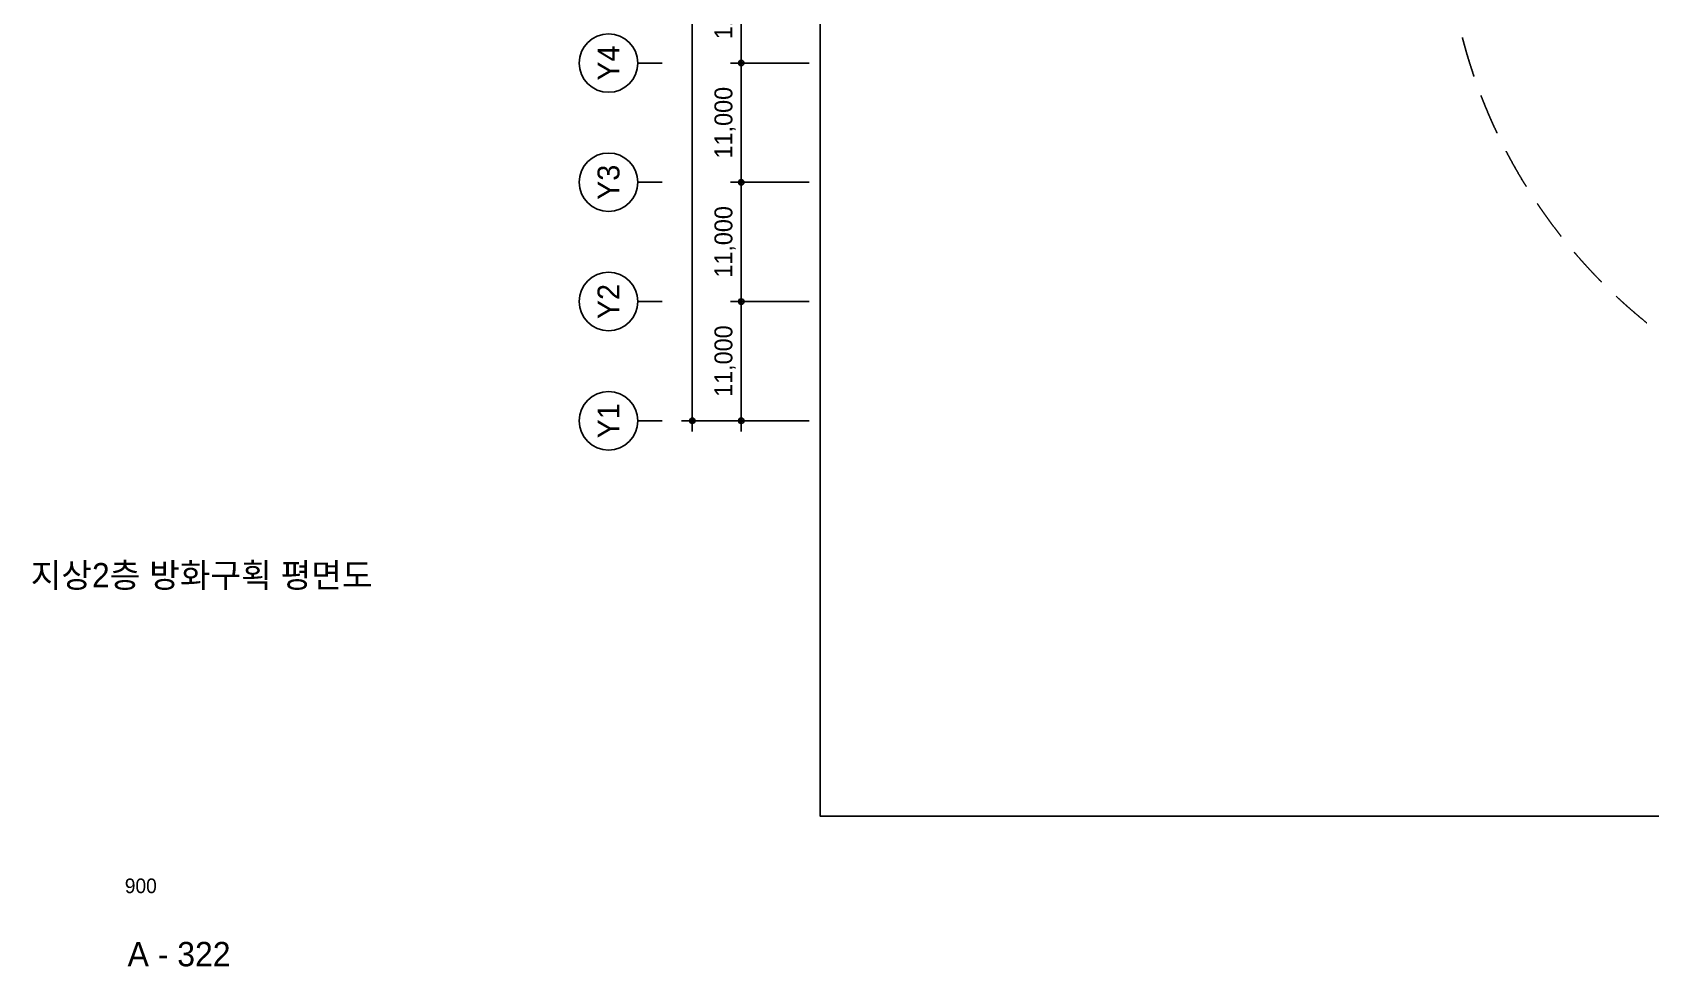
# Model space of a CAD drawing. Header units: millimetres. Extents: x 252828975 to 254701257, y 504285920 to 504535855.
# Drawn here: x 254290560 to 254439726, y 504300221 to 504386408 of the extents above; entities that cross this region are included whole.
import ezdxf
from ezdxf.enums import TextEntityAlignment as Align

# ---------------------------------------------------------------- set-up
doc = ezdxf.new("R2010")
doc.units = ezdxf.units.MM
doc.linetypes.add('HIDDEN2', pattern=[0.1875, 0.125, -0.0625])
for name, color, linetype in [('4A.TEC DIM', 7, 'Continuous'), ('4A.TEC DIM 1', 7, 'Continuous'), ('4A.TEC FORM-TEXT', 3, 'Continuous'), ('4A.TEC TEXT 2', 3, 'Continuous'), ('4A.TEC 심볼', 7, 'Continuous'), ('방화면적', 3, 'Continuous')]:
    doc.layers.add(name, color=color, linetype=linetype)
doc.layers.add('DEFPOINT', color=135, linetype='Continuous', plot=False)
doc.styles.add('GHS', font='malgun.ttf')
doc.styles.add('나눔고딕', font='')
doc.styles.add('돋움', font='')
doc.styles.add('울릉도L', font='')
doc.styles.get('나눔고딕').set_extended_font_data('Dotum')
doc.styles.get('돋움').set_extended_font_data('Dotum')
doc.styles.get('울릉도L').set_extended_font_data('Dotum')
doc.dimstyles.new('DIM_400(외부치수)', dxfattribs={"dimscale": 1200, "dimtxt": 3.3, "dimasz": 1, "dimexe": 2, "dimexo": 2, "dimgap": 1, "dimtad": 1, "dimdec": 0, "dimdsep": 46, "dimlunit": 6, "dimtxsty": '울릉도L', "dimblk1": 'DIMDOT', "dimblk2": 'DIMDOT', "dimsah": 1, "dimcen": 2.5, "dimdle": 1.5, "dimclrd": 8, "dimclre": 8, "dimclrt": 3, "dimadec": 0, "dimazin": 0, "dimtfac": 1, "dimtdec": 0, "dimtix": 1, "dimtmove": 2, "dimatfit": 3, "dimldrblk": 'DIMDOT', "dimfxl": 1, "dimtvp": 1, "dimtolj": 1, "dimtzin": 0, "dimarcsym": 0})
doc.dimstyles.new('DIM_600(외부치수)', dxfattribs={"dimscale": 400, "dimtxt": 3.3, "dimasz": 1, "dimexe": 2, "dimexo": 2, "dimgap": 1, "dimtad": 1, "dimdec": 0, "dimdsep": 46, "dimlunit": 6, "dimtxsty": '나눔고딕', "dimblk1": 'DIMDOT', "dimblk2": 'DIMDOT', "dimsah": 1, "dimcen": 2.5, "dimdle": 1.5, "dimclrd": 8, "dimclre": 8, "dimclrt": 3, "dimadec": 0, "dimazin": 0, "dimtfac": 1, "dimtdec": 0, "dimtix": 1, "dimtmove": 2, "dimatfit": 3, "dimldrblk": 'DIMDOT', "dimfxl": 1, "dimtvp": 1, "dimtolj": 1, "dimtzin": 0, "dimarcsym": 0})

# ---------------------------------------------------------------- blocks, each defined once
blk = doc.blocks.new('ccs122')
at = {"layer": '4A.TEC 심볼'}
blk.add_line((0, 8), (0, 3), dxfattribs=at)
blk.add_circle((0, 14), 6, dxfattribs=at)
at = {"layer": '4A.TEC TEXT 2', "color": 3, "style": 'GHS'}
blk.add_attdef('NO', text='', height=4.5, dxfattribs=at).set_placement((-0.01, 14.02), align=Align.MIDDLE_CENTER)
blk = doc.blocks.new('DIMDOT')
at = {"color": 0}
blk.add_line((-2, 0), (2, 0), dxfattribs=at)
for radius in [0.5, 0.25]:
    blk.add_circle((0, 0), radius, dxfattribs=at)
blk = doc.blocks.new('*D112')
at = {"layer": '4A.TEC DIM', "color": 8, "lineweight": -2, "transparency": 16777216}
for p, q in [((97105, -92937), (85320, -92937)), ((86320, -93437), (86320, -213437)), ((97105, -213937), (85320, -213937))]:
    blk.add_line(p, q, dxfattribs=at)
at = {"layer": 'Defpoints', "color": 0, "transparency": 16777216}
for p in [(98105, -92937), (86320, -213937), (98105, -213937)]:
    blk.add_point(p, dxfattribs=at)
at = {"layer": '4A.TEC DIM', "color": 8, "lineweight": -2, "transparency": 16777216, "xscale": 500, "yscale": 500, "zscale": 500}
for p, rotation in [((86320, -92937), 90), ((86320, -213937), 270)]:
    blk.add_blockref('DIMDOT', p, dxfattribs=dict(at, rotation=rotation))
at = {"layer": '4A.TEC DIM', "color": 3, "transparency": 16777216, "insert": (84835, -153437), "char_height": 1650, "attachment_point": 5, "rotation": 90, "style": '나눔고딕'}
blk.add_mtext('\\A1;121,000', dxfattribs=at)
blk = doc.blocks.new('*D113')
at = {"layer": '4A.TEC DIM', "color": 8, "lineweight": -2, "transparency": 16777216}
for p, q in [((97105, -202937), (89832, -202937)), ((90832, -203437), (90832, -213437)), ((97105, -213937), (89832, -213937))]:
    blk.add_line(p, q, dxfattribs=at)
at = {"layer": 'Defpoints', "color": 0, "transparency": 16777216}
for p in [(98105, -202937), (90832, -213937), (98105, -213937)]:
    blk.add_point(p, dxfattribs=at)
at = {"layer": '4A.TEC DIM', "color": 8, "lineweight": -2, "transparency": 16777216, "xscale": 500, "yscale": 500, "zscale": 500}
for p, rotation in [((90832, -202937), 90), ((90832, -213937), 270)]:
    blk.add_blockref('DIMDOT', p, dxfattribs=dict(at, rotation=rotation))
at = {"layer": '4A.TEC DIM', "color": 3, "transparency": 16777216, "insert": (89347, -208437), "char_height": 1650, "attachment_point": 5, "rotation": 90, "style": '나눔고딕'}
blk.add_mtext('\\A1;11,000', dxfattribs=at)
blk = doc.blocks.new('*D114')
at = {"layer": '4A.TEC DIM', "color": 8, "lineweight": -2, "transparency": 16777216}
for p, q in [((97105, -191937), (89832, -191937)), ((90832, -192437), (90832, -202437)), ((97105, -202937), (89832, -202937))]:
    blk.add_line(p, q, dxfattribs=at)
at = {"layer": 'Defpoints', "color": 0, "transparency": 16777216}
for p in [(98105, -191937), (90832, -202937), (98105, -202937)]:
    blk.add_point(p, dxfattribs=at)
at = {"layer": '4A.TEC DIM', "color": 8, "lineweight": -2, "transparency": 16777216, "xscale": 500, "yscale": 500, "zscale": 500}
for p, rotation in [((90832, -191937), 90), ((90832, -202937), 270)]:
    blk.add_blockref('DIMDOT', p, dxfattribs=dict(at, rotation=rotation))
at = {"layer": '4A.TEC DIM', "color": 3, "transparency": 16777216, "insert": (89347, -197437), "char_height": 1650, "attachment_point": 5, "rotation": 90, "style": '나눔고딕'}
blk.add_mtext('\\A1;11,000', dxfattribs=at)
blk = doc.blocks.new('*D115')
at = {"layer": '4A.TEC DIM', "color": 8, "lineweight": -2, "transparency": 16777216}
for p, q in [((97105, -180937), (89832, -180937)), ((90832, -181437), (90832, -191437)), ((97105, -191937), (89832, -191937))]:
    blk.add_line(p, q, dxfattribs=at)
at = {"layer": 'Defpoints', "color": 0, "transparency": 16777216}
for p in [(98105, -180937), (90832, -191937), (98105, -191937)]:
    blk.add_point(p, dxfattribs=at)
at = {"layer": '4A.TEC DIM', "color": 8, "lineweight": -2, "transparency": 16777216, "xscale": 500, "yscale": 500, "zscale": 500}
for p, rotation in [((90832, -180937), 90), ((90832, -191937), 270)]:
    blk.add_blockref('DIMDOT', p, dxfattribs=dict(at, rotation=rotation))
at = {"layer": '4A.TEC DIM', "color": 3, "transparency": 16777216, "insert": (89347, -186437), "char_height": 1650, "attachment_point": 5, "rotation": 90, "style": '나눔고딕'}
blk.add_mtext('\\A1;11,000', dxfattribs=at)
blk = doc.blocks.new('*D116')
at = {"layer": '4A.TEC DIM', "color": 8, "lineweight": -2, "transparency": 16777216}
for p, q in [((97105, -169937), (89832, -169937)), ((90832, -170437), (90832, -180437)), ((97105, -180937), (89832, -180937))]:
    blk.add_line(p, q, dxfattribs=at)
at = {"layer": 'Defpoints', "color": 0, "transparency": 16777216}
for p in [(98105, -169937), (90832, -180937), (98105, -180937)]:
    blk.add_point(p, dxfattribs=at)
at = {"layer": '4A.TEC DIM', "color": 8, "lineweight": -2, "transparency": 16777216, "xscale": 500, "yscale": 500, "zscale": 500}
for p, rotation in [((90832, -169937), 90), ((90832, -180937), 270)]:
    blk.add_blockref('DIMDOT', p, dxfattribs=dict(at, rotation=rotation))
at = {"layer": '4A.TEC DIM', "color": 3, "transparency": 16777216, "insert": (89347, -175437), "char_height": 1650, "attachment_point": 5, "rotation": 90, "style": '나눔고딕'}
blk.add_mtext('\\A1;11,000', dxfattribs=at)
blk = doc.blocks.new('*D147')
at = {"layer": '4A.TEC DIM 1', "color": 8, "linetype": 'ByBlock', "lineweight": -2, "transparency": 16777216}
for p, q in [((83596, 104092), (77013, 93494)), ((50000, 50000), (76380, 92474))]:
    blk.add_line(p, q, dxfattribs=at)
at = {"layer": 'Defpoints', "color": 0, "transparency": 16777216}
for p in [(76380, 92474), (50000, 50000)]:
    blk.add_point(p, dxfattribs=at)
at = {"layer": '4A.TEC DIM 1', "color": 8, "lineweight": -2, "transparency": 16777216, "xscale": 1200, "yscale": 1200, "zscale": 1200, "rotation": 238.1562189976001}
blk.add_blockref('DIMDOT', (76380, 92474), dxfattribs=at)
at = {"layer": '4A.TEC DIM 1', "color": 3, "transparency": 16777216, "insert": (78750, 100465), "char_height": 1680, "attachment_point": 5, "rotation": 58.15622, "style": '돋움'}
blk.add_mtext('\\A1;R50,000', dxfattribs=at)
blk = doc.blocks.new('dwgFD3B')
at = {"layer": 'DEFPOINT', "elevation": -0.45}
blk.add_lwpolyline([(98105, -50972.46), (323011.22, -50972.46), (323011.22, -250400.62), (98105, -250400.62)], close=True, dxfattribs=at)
at = {"layer": '4A.TEC 심볼'}
ref = blk.add_blockref('ccs122', (84908.16, -180936.83, -0.45), dxfattribs=dict(at, xscale=449.999997974715, yscale=449.999997974715, zscale=449.999997974715, rotation=90))
ref.add_attrib('NO', 'Y4', dxfattribs={"layer": '0', "color": 3, "height": 2025, "rotation": 90, "style": '울릉도L'}).set_placement((78600.1, -180939.61, -0.45), align=Align.MIDDLE_CENTER)
ref = blk.add_blockref('ccs122', (84908.16, -191936.83, -0.45), dxfattribs=dict(at, xscale=449.999997974715, yscale=449.999997974715, zscale=449.999997974715, rotation=90))
ref.add_attrib('NO', 'Y3', dxfattribs={"layer": '0', "color": 3, "height": 2025, "rotation": 90, "style": '울릉도L'}).set_placement((78600.09, -191939.61, -0.45), align=Align.MIDDLE_CENTER)
ref = blk.add_blockref('ccs122', (84908.16, -202936.83, -0.45), dxfattribs=dict(at, xscale=449.999997974715, yscale=449.999997974715, zscale=449.999997974715, rotation=90))
ref.add_attrib('NO', 'Y2', dxfattribs={"layer": '0', "color": 3, "height": 2025, "rotation": 90, "style": '울릉도L'}).set_placement((78600.1, -202939.61, -0.45), align=Align.MIDDLE_CENTER)
ref = blk.add_blockref('ccs122', (84908.16, -213936.83, -0.45), dxfattribs=dict(at, xscale=449.999997974715, yscale=449.999997974715, zscale=449.999997974715, rotation=90))
ref.add_attrib('NO', 'Y1', dxfattribs={"layer": '0', "color": 3, "height": 2025, "rotation": 90, "style": '울릉도L'}).set_placement((78600.09, -213939.61, -0.45), align=Align.MIDDLE_CENTER)
at = {"layer": '4A.TEC DIM'}
for base, p1, p2, picture, middle in [((86320.13, -213936.83, -0.45), (98105, -92936.83, -0.45), (98104.99, -213936.83, -0.45), '*D112', (84835.06, -153436.83, -0.45)), ((90831.58, -180936.83, -0.45), (98105, -169936.83, -0.45), (98105, -180936.83, -0.45), '*D116', (89346.51, -175436.83, -0.45)), ((90831.58, -191936.83, -0.45), (98105, -180936.83, -0.45), (98104.99, -191936.83, -0.45), '*D115', (89346.5, -186436.83, -0.45)), ((90831.58, -202936.83, -0.45), (98104.99, -191936.83, -0.45), (98104.99, -202936.83, -0.45), '*D114', (89346.5, -197436.83, -0.45)), ((90831.58, -213936.83, -0.45), (98104.99, -202936.83, -0.45), (98104.99, -213936.83, -0.45), '*D113', (89346.5, -208436.83, -0.45))]:
    dim = blk.add_linear_dim(base=base, p1=p1, p2=p2, angle=90, dimstyle='DIM_600(외부치수)', override={"dimscale": 500, "dimdec": 1, "dimblk1": 'DIMDOT', "dimblk2": 'DIMDOT'}, dxfattribs=at)
    dim.commit()
    dim.dimension.update_dxf_attribs({"geometry": picture, "text_midpoint": middle})
blk = doc.blocks.new('zw$2514')
at = {"color": 4, "linetype": 'HIDDEN2', "ltscale": 30000}
blk.add_circle((50000, 50000), 50000, dxfattribs=at)
at = {"layer": '4A.TEC DIM 1', "linetype": 'ByBlock'}
dim = blk.add_radius_dim(center=(50000, 50000), mpoint=(76380.3, 92474.5), dimstyle='DIM_400(외부치수)', override={"dimtxt": 1.4, "dimexe": 3, "dimtih": 0, "dimtxsty": '돋움', "dimtix": 1, "dimtmove": 2}, dxfattribs=at)
dim.commit()
dim.dimension.update_dxf_attribs({"geometry": '*D147', "text_midpoint": (78749.8, 100465.2)})

msp = doc.modelspace()

# ---------------------------------------------------------------- linework, layer by layer
at = {"layer": 'DEFPOINT', "elevation": 3332.88}
msp.add_lwpolyline([(254363171.54, 504513541.7), (254588077.77, 504513541.7), (254588077.77, 504314113.54), (254363171.54, 504314113.54)], close=True, dxfattribs=at)

# ---------------------------------------------------------------- block references
msp.add_blockref('dwgFD3B', (254265066.54, 504564514.16, 3333.33))
at = {"layer": '방화면적', "rotation": 322.5492943049505}
msp.add_blockref('zw$2514', (254400676.4, 504389227.42, -0.45), dxfattribs=at)

# ---------------------------------------------------------------- texts
at = {"layer": '4A.TEC FORM-TEXT', "style": '돋움'}
msp.add_text('A - 322', height=2250, dxfattribs=at).set_placement((254304082.15, 504300252.93, 3332.88), align=Align.CENTER)
at = {"layer": '4A.TEC TEXT 2', "style": '나눔고딕'}
for s, height, p in [('지상2층 방화구획 평면도', 2250, (254306160.13, 504335205, 3332.88)), ('900', 1350, (254300554.29, 504307002.82, 3332.88))]:
    msp.add_text(s, height=height, dxfattribs=at).set_placement(p, align=Align.CENTER)

doc.saveas('drawing.dxf')
